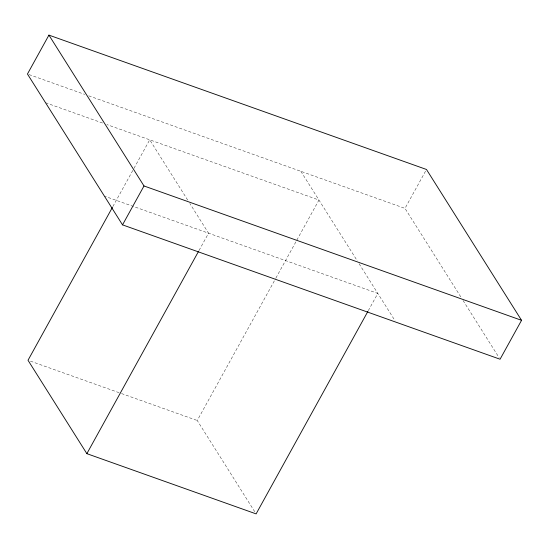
<?xml version="1.0" encoding="UTF-8"?>
<svg xmlns="http://www.w3.org/2000/svg" width="549" height="549" viewBox="0 0 549 549"><rect width="100%" height="100%" fill="white"/><g stroke="black" fill="none" stroke-linecap="round" stroke-linejoin="round"><path stroke-width="0.41" stroke-dasharray="2.75 2.06" d="M112.868 206.554L133.565 169.058M133.983 168.31L149.712 139.817L188.032 200.618M199.047 250.44L208.565 233.195L189.858 203.514M254.743 511.716L197.256 420.507L275.495 278.782M275.907 278.034L318.955 200.042L106.918 124.589M460.762 296.851L404.997 208.38L425.653 170.965M368.29 310.672L377.815 293.427L104.413 196.13M29.063 74.589L84.711 94.394M88.746 95.828L404.997 208.38M45.56 102.752L102.883 123.148M30.428 361.139L120.691 393.256M121.501 393.544L197.256 420.507M463.047 300.481L499.158 357.776M300.845 171.315L357.282 260.85M359.108 263.746L395.019 320.719"/><path stroke-width="0.82" d="M48.93 35.115L27.45 74.019L122.523 224.864L500.07 359.224L521.55 320.321L426.477 169.469L48.93 35.115L144.003 185.96L521.55 320.321M112.456 207.302L28.013 360.274L86.866 453.659L256.108 513.885L367.878 311.42M122.523 224.864L144.003 185.96M86.866 453.659L198.628 251.195"/></g></svg>
